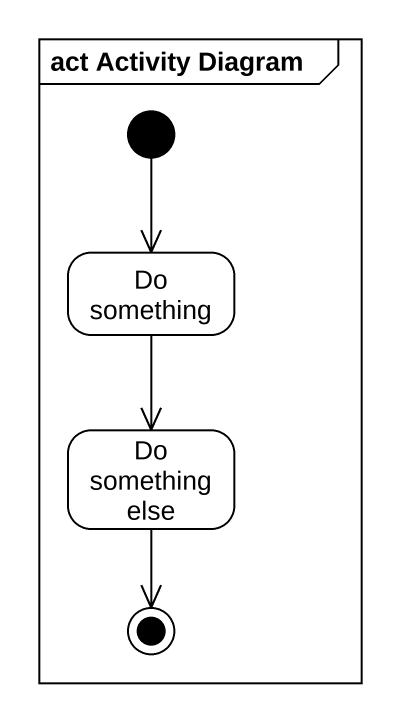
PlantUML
@startuml
mainframe act Activity Diagram
hide empty description
state "Do something" as Do_something
state "Do something else" as Do_something_else
[*] --> Do_something
Do_something --> Do_something_else
Do_something_else --> [*]
@enduml
